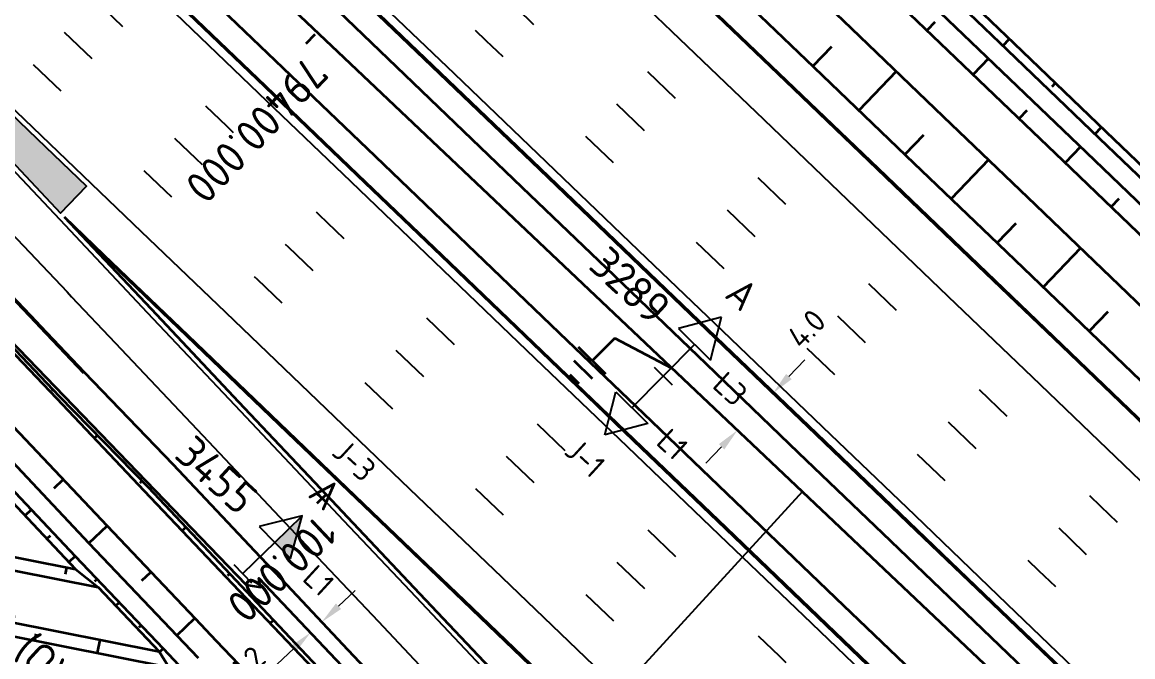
# Model space of a CAD drawing. Header units: metres. Extents: x 134219 to 139080, y 438661 to 444352.
# Drawn here: x 138422.2 to 138509.3, y 439284 to 439333.7 of the extents above; entities that cross this region are included whole.
import ezdxf
from ezdxf.enums import TextEntityAlignment as Align

# ---------------------------------------------------------------- set-up
doc = ezdxf.new("R2010")
doc.units = ezdxf.units.M
doc.linetypes.add('13strp', pattern=[4, 1, -3])
doc.linetypes.add('39strp', pattern=[12, 3, -9])
doc.layers.get('DEFPOINTS').update_dxf_attribs({"color": 193})
for name, color, linetype, lineweight in [('N-WE-KL-ET-T18', 1, 'Continuous', 18), ('N-WE-KL-ET-T25', 7, 'Continuous', 25), ('N-WE-KL-ET_LS_OV_ARMATUUR-S', 7, 'Continuous', 25), ('N-WE-KL-ET_LS_OV_ARMATUUR-T18', 1, 'Continuous', 25), ('N-WE-KL-ET_LS_OV_KABEL-G', 10, 'KL-LS-OV-N', 35), ('N-WE-KL-ET_LS_OV_KABEL-M', 7, 'Continuous', 18), ('N-WE-KL-ET_LS_OV_KABEL-T25', 7, 'Continuous', 25), ('N-WE-KL-ET_LS_OV_KABEL_AARDING-G', 90, 'Continuous', 35), ('Utd-geleiderail-nw', 8, 'glm a2ee v014$0$f2m40080', 35), ('Utd-ondergr-nw', 8, '13strp', 35)]:
    doc.layers.add(name, color=color, linetype=linetype, lineweight=lineweight)
doc.layers.add('N-WE-KL-ET_LS_OV_ARMATUUR-T25', color=2, linetype='Continuous')
doc.layers.add('Utd-weg-nw', color=8, linetype='Continuous')
doc.styles.add('alm a2ee v011$0$rtw_iso', font='NLCS-ISO.ttf')
doc.styles.add('ISO18', font='NLCS-ISO.ttf')
doc.styles.add('ISO25', font='NLCS-ISO.ttf')
doc.styles.add('NLCS-ISO', font='NLCS-ISO.ttf')
doc.styles.add('NLCS_18', font='NLCS-ISO.ttf', dxfattribs={"height": 1.8})
doc.styles.add('NLCS_25', font='NLCS-ISO.ttf', dxfattribs={"height": 2.5})
doc.linetypes.add('glm a2ee v014$0$f2m40080', pattern='A,2,-1,[160,RTW.shx,S=0.5,R=0,X=0,Y=0],-1', length=4)
doc.linetypes.add('KL-LS-OV-N', pattern='A,4,-1,[103,NLCS.SHX,S=0.75,R=0,X=0,Y=0],-1,4,-1.5,["0V",Standard,S=1,R=0,X=0,Y=-0.5],-3', length=14.5)
doc.dimstyles.new('NLCS_t18_pijl_Dimension_l3_h1', dxfattribs={"dimtxt": 1.8, "dimasz": 1.8, "dimexe": 2, "dimexo": 2, "dimgap": 0.7, "dimtad": 1, "dimdec": 1, "dimzin": 0, "dimdsep": 46, "dimtxsty": 'NLCS_18', "dimcen": 2.5, "dimdle": 2, "dimclrd": 256, "dimclre": 256, "dimclrt": 256, "dimadec": 1, "dimazin": 0, "dimtfac": 1, "dimtdec": 1, "dimtofl": 0, "dimtmove": 1, "dimatfit": 0, "dimfxl": 0, "dimtolj": 1, "dimtzin": 0, "dimlwd": 18, "dimlwe": 18, "dimarcsym": 0})

# ---------------------------------------------------------------- blocks, each defined once
blk = doc.blocks.new('SKL-ET_OV_ARMATUUR_HD_NATRIUM_1x150W-SO (3)')
for points in [[(3.493, -1.757), (6.493, 0), (3.493, 1.757)], [(3.493, 1.757), (3.493, -1.757)], [(0, 1), (0, -1)], [(3.493, 0), (0, 0)], [(3.493, 0), (6.493, 0)]]:
    blk.add_lwpolyline(points)
blk.add_solid([(3.493, 0), (3.493, -1.757), (6.493, 0)])
at = {"layer": 'N-WE-KL-ET-T18', "linetype": 'ByBlock', "style": 'NLCS-ISO'}
blk.add_attdef('GROEPSNUMMER', text='', height=1.8, dxfattribs=at).set_placement((-2, -4), align=Align.RIGHT)
blk.add_attdef('FASE-AANSLUITING', (10, -4), '', height=1.8, dxfattribs=at)
at = {"layer": 'N-WE-KL-ET-T18', "linetype": 'ByBlock', "style": 'NLCS-ISO', "flags": 1}
for tag, p in [('TYPE_ARMATUUR', (7.765, -13.456)), ('TYPE_FABRIKAAT', (7.765, -17.24)), ('VERMOGEN_LAMP', (7.765, -21.025)), ('SPIEGELSTAND', (7.765, -24.809)), ('HOOGTE_LICHTMAST', (7.765, -28.594)), ('UITLEGGERHOEK', (7.765, -32.378)), ('TYPE_LICHTMAST', (7.765, -36.163)), ('BOTSVRIENDELIJK', (7.765, -39.947)), ('POSITIE_LICHTMAST', (7.765, -43.732)), ('KABELAANSLUITING', (7.765, -47.516)), ('VOEDINGSPUNT', (7.765, -51.301))]:
    blk.add_attdef(tag, p, '', height=1.8, dxfattribs=at)
at = {"layer": 'N-WE-KL-ET-T25', "linetype": 'ByBlock', "style": 'NLCS-ISO'}
blk.add_attdef('MASTNUMMER', text='', height=2.5, dxfattribs=at).set_placement((4, 4.31), align=Align.MIDDLE)
at = {"layer": 'N-WE-KL-ET-T25', "linetype": 'ByBlock', "style": 'NLCS-ISO', "flags": 1}
blk.add_attdef('TYPE_SYMBOOL', (7.765, -10.056), '', height=2.5, dxfattribs=at)
blk = doc.blocks.new('SKL-ET_OV_ARMATUUR_HD_NATRIUM_2x250W-SO (3)')
for p, q in [((-6.493, 0), (-3.493, 1.757)), ((6.493, 0), (3.493, 1.757)), ((-3.493, -1.757), (-6.493, 0)), ((3.493, -1.757), (6.493, 0))]:
    blk.add_line(p, q)
for points in [[(-3.493, 1.757), (-3.493, -1.757)], [(3.493, 1.757), (3.493, -1.757)], [(0, 1), (0, -1)], [(-3.493, 0), (0, 0)], [(3.493, 0), (0, 0)]]:
    blk.add_lwpolyline(points)
at = {"layer": 'N-WE-KL-ET_LS_OV_ARMATUUR-T18', "style": 'ISO18', "flags": 1}
for tag, p in [('TYPE_ARMATUUR', (3.075, -6.821)), ('VERMOGEN_LAMP', (3.075, -10.606)), ('SPIEGELSTAND', (3.075, -14.39)), ('HOOGTE_LICHTMAST', (3.075, -18.175)), ('UITLEGGERHOEK', (3.075, -21.959)), ('TYPE_LICHTMAST', (3.075, -25.744)), ('BOTSVRIENDELIJK', (3.075, -29.528)), ('POSITIE_LICHTMAST', (3.075, -33.313)), ('KABELAANSLUITNG', (3.075, -37.097)), ('VOEDINGSPUNT', (3.075, -48.451))]:
    blk.add_attdef(tag, p, '', height=1.8, dxfattribs=at)
at = {"layer": 'N-WE-KL-ET_LS_OV_ARMATUUR-T18', "style": 'ISO18'}
for tag, p in [('FASE-AANSLUITING_1', (3.075, -40.882)), ('FASE-AANSLUITING_2', (3.075, -44.666)), ('GROEPSNUMMER', (3.075, -52.235))]:
    blk.add_attdef(tag, p, '', height=1.8, dxfattribs=at)
at = {"layer": 'N-WE-KL-ET_LS_OV_ARMATUUR-T25', "style": 'ISO25'}
for tag, p, height in [('MASTNUMMER', (3.075, 7.391), 2.5), ('TYPE_SYMBOOL', (3.075, 3.606), 2.25)]:
    blk.add_attdef(tag, p, '', height=height, dxfattribs=at)
blk = doc.blocks.new('SKL-ET_AARDING_AARDELECTRODE-SO')
for points in [[(2.5, 1.5), (2.5, -1.5)], [(3.5, 1), (3.5, -1)], [(0, 0), (2.5, 0)], [(4.5, -0.5), (4.5, 0.5)]]:
    blk.add_lwpolyline(points)
at = {"layer": 'N-WE-KL-ET_LS_OV_ARMATUUR-T18', "style": 'ISO18', "flags": 1}
for tag, p in [('OMSCHRIJVING_LEGENDA', (0, -8.635)), ('LOCATIE', (0, -12.42)), ('MASTNUMMER', (0, -16.204)), ('VOEDINGSPUNT', (0, -19.989)), ('GROEPSNUMMER', (0, -23.773)), ('OVERIGE_OPMERKING(EN)_1', (0, -27.558)), ('OVERIGE_OPMERKING(EN)_2', (0, -31.343))]:
    blk.add_attdef(tag, p, '', height=1.8, dxfattribs=at)
at = {"layer": 'N-WE-KL-ET_LS_OV_ARMATUUR-T25', "style": 'ISO25'}
blk.add_attdef('TYPE_SYMBOOL', (0, 4.405), '', height=2.25, dxfattribs=at)
blk = doc.blocks.new('*D279')
at = {"layer": 'DEFPOINTS', "color": 0, "transparency": 16777216}
for p in [(138481.076, 439304.618), (138478.294, 439301.716), (138478.294, 439301.716)]:
    blk.add_point(p, dxfattribs=at)
at = {"layer": 'N-WE-KL-ET_LS_OV_KABEL-M', "linetype": 'Continuous', "lineweight": 18, "transparency": 16777216}
for p, q in [((138482.321, 439305.918), (138483.567, 439307.217)), ((138477.048, 439300.417), (138475.802, 439299.118))]:
    blk.add_line(p, q, dxfattribs=at)
at = {"layer": 'N-WE-KL-ET_LS_OV_KABEL-M', "lineweight": 18, "transparency": 16777216}
for p, q in [((138481.076, 439304.618), (138479.632, 439306.002)), ((138478.294, 439301.716), (138476.85, 439303.101))]:
    blk.add_line(p, q, dxfattribs=at)
at = {"layer": 'N-WE-KL-ET_LS_OV_KABEL-M', "transparency": 16777216}
for points in [[(138482.105, 439306.125), (138482.538, 439305.71), (138481.076, 439304.618)], [(138476.831, 439300.625), (138477.264, 439300.21), (138478.294, 439301.716)]]:
    blk.add_solid(points, dxfattribs=at)
at = {"layer": 'N-WE-KL-ET_LS_OV_KABEL-M', "transparency": 16777216, "insert": (138483.693, 439309.66), "char_height": 1.8, "attachment_point": 5, "rotation": 46.20578, "style": 'NLCS_18'}
blk.add_mtext('\\A1;4.0', dxfattribs=at)
blk = doc.blocks.new('*D351')
at = {"layer": 'DEFPOINTS', "color": 0, "transparency": 16777216}
for p in [(138445.717, 439286.685), (138444.835, 439285.852), (138444.835, 439285.852)]:
    blk.add_point(p, dxfattribs=at)
at = {"layer": 'N-WE-KL-ET_LS_OV_KABEL-M', "linetype": 'Continuous', "lineweight": 18, "transparency": 16777216}
for p, q in [((138447.026, 439287.92), (138448.335, 439289.156)), ((138443.526, 439284.617), (138442.217, 439283.381))]:
    blk.add_line(p, q, dxfattribs=at)
at = {"layer": 'N-WE-KL-ET_LS_OV_KABEL-M', "lineweight": 18, "transparency": 16777216}
for p, q in [((138445.717, 439286.685), (138444.345, 439288.139)), ((138444.835, 439285.852), (138443.462, 439287.307))]:
    blk.add_line(p, q, dxfattribs=at)
at = {"layer": 'N-WE-KL-ET_LS_OV_KABEL-M', "transparency": 16777216}
for points in [[(138446.821, 439288.138), (138447.232, 439287.702), (138445.717, 439286.685)], [(138443.32, 439284.835), (138443.732, 439284.398), (138444.835, 439285.852)]]:
    blk.add_solid(points, dxfattribs=at)
at = {"layer": 'N-WE-KL-ET_LS_OV_KABEL-M', "transparency": 16777216, "insert": (138439.93, 439283.423), "char_height": 1.8, "attachment_point": 5, "rotation": 43.34378, "style": 'NLCS_18'}
blk.add_mtext('\\A1;1.2', dxfattribs=at)

msp = doc.modelspace()

# ---------------------------------------------------------------- hatches: boundary and pattern name
at = {"layer": 'Utd-weg-nw', "linetype": 'Continuous'}
msp.add_hatch(color=256, dxfattribs=at).paths.add_polyline_path([(138384.975, 439361.389), (138391.151, 439354.844), (138398.015, 439347.572), (138404.879, 439340.299), (138411.743, 439333.027), (138418.606, 439325.754), (138425.254, 439318.711), (138427.281, 439320.826), (138423.445, 439324.504), (138416.227, 439331.425), (138409.009, 439338.346), (138401.79, 439345.266), (138394.572, 439352.187), (138387.354, 439359.108)])

# ---------------------------------------------------------------- linework, layer by layer
at = {"layer": 'N-WE-KL-ET_LS_OV_KABEL-G', "flags": 128}
for points, elevation in [([(138088.637, 439676.432), (138088.638, 439676.428), (138097.501, 439666.648), (138107.234, 439656.382), (138139.914, 439624.963), (138141.781, 439623.503), (138425.823, 439351.408), (138520.256, 439261.976), (138566.891, 439216.723), (138613.924, 439171.915), (138660.908, 439126.836), (138707.708, 439081.89), (138754.751, 439037.019), (138768.949, 439023.344), (138801.31, 438992.453), (138850.33, 438944.621), (138896.901, 438900.489), (138941.915, 438857.339)], 1.168), ([(138227.738, 439499.807), (138230.49, 439499.404), (138259.663, 439468.947), (138289.321, 439439.98), (138334.08, 439397.127), (138340.042, 439391.026), (138352.325, 439379.57), (138379.468, 439353.087), (138382.025, 439349.472), (138439.799, 439289.607), (138440.92, 439289.422), (138440.787, 439290.132), (138470.002, 439259.243), (138483.072, 439244.661), (138494.423, 439230.851), (138501.761, 439218.632), (138506.129, 439208.239), (138508.63, 439196.698), (138508.95, 439192.307), (138509.05, 439189.633), (138508.206, 439182.871), (138507.242, 439177.568), (138505.838, 439172.364), (138503.729, 439166.662), (138500.929, 439161.355), (138497.211, 439155.967), (138493.508, 439151.753), (138489.808, 439148.144), (138486.291, 439145.276), (138482.593, 439142.893), (138475.838, 439139.411), (138470.436, 439137.427), (138467.736, 439136.51)], 1.119), ([(138468.67, 439308.926), (138473.099, 439306.6)], 1.894)]:
    msp.add_lwpolyline(points, dxfattribs=dict(at, elevation=elevation))
at = {"layer": 'N-WE-KL-ET_LS_OV_KABEL-T25'}
msp.add_line((138483.376, 439296.903), (138442.391, 439252.178), dxfattribs=at)
at = {"layer": 'Utd-geleiderail-nw', "linetype": 'Continuous', "flags": 128}
for points in [[(138398.65, 439383.051), (138419.938, 439360.492), (138432.525, 439348.424), (138439.743, 439341.503), (138446.962, 439334.583), (138454.18, 439327.662), (138461.398, 439320.741), (138468.617, 439313.821), (138475.835, 439306.9), (138483.053, 439299.979), (138490.272, 439293.059), (138497.49, 439286.138), (138504.708, 439279.217)], [(138392.218, 439376.333), (138415.694, 439355.972), (138428.234, 439343.949), (138435.453, 439337.028), (138442.671, 439330.107), (138449.889, 439323.187), (138457.107, 439316.266), (138464.326, 439309.345), (138471.544, 439302.425), (138478.762, 439295.504), (138485.981, 439288.583), (138493.199, 439281.662)]]:
    msp.add_lwpolyline(points, dxfattribs=at)
at = {"layer": 'Utd-ondergr-nw', "color": 7, "linetype": 'Continuous'}
for p, q in [((138445.162, 439332.706), (138444.47, 439331.984)), ((138446.061, 439296.664), (138445.334, 439295.978)), ((138446.061, 439296.664), (138445.334, 439295.978))]:
    msp.add_line(p, q, dxfattribs=at)
at = {"layer": 'Utd-ondergr-nw', "linetype": 'Continuous', "flags": 128}
for points in [[(138411.277, 439405.994), (138415.016, 439402.409), (138419.419, 439398.187), (138422.234, 439395.488), (138429.452, 439388.567), (138436.671, 439381.647), (138443.889, 439374.726), (138451.107, 439367.805), (138458.326, 439360.885), (138465.544, 439353.964), (138472.762, 439347.043), (138479.98, 439340.122), (138487.199, 439333.202), (138494.417, 439326.281), (138501.635, 439319.36), (138508.854, 439312.44), (138516.072, 439305.519), (138523.29, 439298.598), (138530.509, 439291.678), (138537.727, 439284.757), (138544.945, 439277.836)], [(138408.35, 439402.939), (138412.088, 439399.355), (138419.307, 439392.435), (138426.525, 439385.514), (138433.743, 439378.593), (138440.961, 439371.673), (138448.18, 439364.752), (138455.398, 439357.831), (138462.616, 439350.911), (138469.835, 439343.99), (138477.053, 439337.069), (138484.271, 439330.148), (138491.49, 439323.228), (138498.708, 439316.307), (138505.926, 439309.386), (138513.144, 439302.466), (138520.363, 439295.545), (138527.581, 439288.624), (138534.799, 439281.703)], [(138406.745, 439401.264), (138410.483, 439397.681), (138417.701, 439390.76), (138424.919, 439383.839), (138432.138, 439376.919), (138439.356, 439369.998), (138446.574, 439363.077), (138453.792, 439356.157), (138461.011, 439349.236), (138468.229, 439342.315), (138475.447, 439335.394), (138482.666, 439328.474), (138489.884, 439321.553), (138497.102, 439314.632), (138504.321, 439307.712), (138511.539, 439300.791), (138518.757, 439293.87), (138525.975, 439286.95), (138533.194, 439280.029)], [(138406.794, 439401.315), (138410.531, 439397.731), (138417.749, 439390.811), (138424.968, 439383.89), (138432.186, 439376.969), (138439.404, 439370.049), (138446.623, 439363.128), (138453.841, 439356.207), (138461.059, 439349.286), (138468.277, 439342.366), (138475.496, 439335.445), (138482.714, 439328.524), (138489.932, 439321.604), (138497.151, 439314.683), (138504.369, 439307.762), (138511.587, 439300.841), (138518.806, 439293.921), (138526.024, 439287), (138533.242, 439280.079)], [(138434.409, 439394.877), (138434.979, 439394.331), (138442.197, 439387.411), (138449.415, 439380.49), (138456.634, 439373.569), (138463.852, 439366.648), (138471.07, 439359.728), (138478.288, 439352.807), (138485.507, 439345.886), (138492.725, 439338.966), (138499.943, 439332.045), (138507.162, 439325.124), (138514.38, 439318.204), (138521.598, 439311.283), (138528.817, 439304.362), (138536.035, 439297.441), (138543.253, 439290.521), (138550.471, 439283.6), (138557.69, 439276.679), (138559.166, 439275.264)], [(138434.116, 439394.119), (138434.46, 439393.79), (138441.678, 439386.869), (138448.896, 439379.949), (138456.114, 439373.028), (138463.333, 439366.107), (138470.551, 439359.186), (138477.769, 439352.266), (138484.988, 439345.345), (138492.206, 439338.424), (138499.424, 439331.504), (138506.643, 439324.583), (138513.861, 439317.662), (138521.079, 439310.742), (138528.297, 439303.821), (138535.516, 439296.9), (138542.734, 439289.979), (138549.952, 439283.059), (138557.171, 439276.138), (138558.584, 439274.783)], [(138430.339, 439393.259), (138432.221, 439391.455), (138439.439, 439384.534), (138446.657, 439377.613), (138453.875, 439370.693), (138461.094, 439363.772), (138468.312, 439356.851), (138475.53, 439349.93), (138482.749, 439343.01), (138489.967, 439336.089), (138497.185, 439329.168), (138504.404, 439322.248), (138511.622, 439315.327), (138518.84, 439308.406), (138526.058, 439301.486), (138533.277, 439294.565), (138540.495, 439287.644), (138547.713, 439280.723), (138554.932, 439273.803), (138562.15, 439266.882), (138569.368, 439259.961), (138572.113, 439257.33)], [(138432.989, 439393.122), (138433.421, 439392.707), (138440.64, 439385.787), (138447.858, 439378.866), (138455.076, 439371.945), (138462.295, 439365.024), (138469.513, 439358.104), (138476.731, 439351.183), (138483.95, 439344.262), (138491.168, 439337.342), (138498.386, 439330.421), (138505.604, 439323.5), (138512.823, 439316.579), (138520.041, 439309.659), (138527.259, 439302.738), (138534.478, 439295.817), (138541.696, 439288.897), (138548.914, 439281.976), (138556.133, 439275.055), (138562.037, 439269.394)], [(138394.071, 439388.036), (138397.804, 439384.457), (138405.022, 439377.536), (138412.241, 439370.615), (138419.459, 439363.695), (138426.677, 439356.774), (138433.895, 439349.853), (138441.114, 439342.933), (138448.332, 439336.012), (138455.55, 439329.091), (138462.769, 439322.171), (138469.987, 439315.25), (138477.205, 439308.329), (138484.424, 439301.408), (138491.642, 439294.488), (138498.86, 439287.567), (138506.078, 439280.646)], [(138394.119, 439388.087), (138397.852, 439384.507), (138405.071, 439377.587), (138412.289, 439370.666), (138419.507, 439363.745), (138426.726, 439356.825), (138433.944, 439349.904), (138441.162, 439342.983), (138448.38, 439336.062), (138455.599, 439329.142), (138462.817, 439322.221), (138470.035, 439315.3), (138477.254, 439308.38), (138484.472, 439301.459), (138491.69, 439294.538), (138498.909, 439287.618), (138506.127, 439280.697)], [(138387.614, 439380.054), (138390.724, 439377.073), (138397.942, 439370.152), (138405.161, 439363.231), (138412.379, 439356.31), (138419.597, 439349.39), (138426.816, 439342.469), (138434.034, 439335.548), (138441.252, 439328.628), (138448.47, 439321.707), (138455.689, 439314.786), (138462.907, 439307.866), (138470.125, 439300.945), (138477.344, 439294.024), (138484.562, 439287.103), (138491.78, 439280.183)], [(138387.663, 439380.105), (138390.772, 439377.123), (138397.991, 439370.202), (138405.209, 439363.282), (138412.427, 439356.361), (138419.646, 439349.44), (138426.864, 439342.52), (138434.082, 439335.599), (138441.301, 439328.678), (138448.519, 439321.757), (138455.737, 439314.837), (138462.955, 439307.916), (138470.174, 439300.995), (138477.392, 439294.075), (138484.61, 439287.154), (138491.829, 439280.233)], [(138371.314, 439363.623), (138371.38, 439363.557), (138371.536, 439363.4), (138374.565, 439360.353), (138381.591, 439353.252), (138388.594, 439346.129), (138395.576, 439338.984), (138402.535, 439331.818), (138409.472, 439324.63), (138416.386, 439317.42), (138423.277, 439310.189), (138423.633, 439309.814), (138427.054, 439306.212)], [(138371.365, 439363.671), (138371.43, 439363.606), (138371.586, 439363.45), (138374.615, 439360.402), (138381.641, 439353.301), (138388.644, 439346.178), (138395.626, 439339.033), (138402.585, 439331.867), (138409.522, 439324.678), (138416.436, 439317.468), (138423.328, 439310.237), (138423.683, 439309.863), (138427.105, 439306.26), (138434.034, 439299.064), (138440.898, 439291.791), (138442.555, 439290.035), (138447.762, 439284.519), (138454.625, 439277.246)], [(138369.386, 439361.803), (138369.502, 439361.687), (138369.658, 439361.531), (138372.684, 439358.486), (138375.941, 439355.2), (138379.704, 439351.391), (138386.702, 439344.274), (138393.678, 439337.135), (138400.631, 439329.975), (138407.562, 439322.793), (138414.47, 439315.589), (138421.356, 439308.363), (138421.711, 439307.99), (138425.133, 439304.387), (138432.107, 439297.245), (138438.971, 439289.972), (138440.628, 439288.216), (138445.834, 439282.7)], [(138380.843, 439343.872), (138387.23, 439337.393), (138394.232, 439330.25), (138401.212, 439323.088), (138408.172, 439315.906), (138415.11, 439308.704), (138422.03, 439301.485), (138428.892, 439294.21), (138435.788, 439286.969), (138437.453, 439285.22), (138442.68, 439279.722)], [(138380.828, 439341.113), (138385.812, 439336.054), (138392.814, 439328.912), (138399.794, 439321.75), (138406.754, 439314.568), (138413.692, 439307.366), (138420.612, 439300.146), (138427.474, 439292.872), (138434.37, 439285.63), (138436.035, 439283.882)], [(138379.763, 439340.058), (138384.721, 439335.025), (138391.723, 439327.883), (138398.703, 439320.72), (138405.663, 439313.538), (138412.602, 439306.337), (138419.521, 439299.117), (138426.383, 439291.842), (138433.279, 439284.601), (138434.944, 439282.852)], [(138493.744, 439333.669), (138493.144, 439333.043)], [(138499.081, 439331.833), (138499.6, 439332.374)], [(138485.659, 439331.748), (138484.195, 439330.222)], [(138497.954, 439330.835), (138496.753, 439329.583)], [(138490.732, 439329.815), (138487.804, 439326.761)], [(138502.949, 439328.643), (138503.209, 439328.914)], [(138500.963, 439326.749), (138500.362, 439326.122)], [(138506.299, 439324.912), (138506.818, 439325.454)], [(138492.877, 439324.828), (138491.413, 439323.301)], [(138505.172, 439323.915), (138503.971, 439322.662)], [(138497.95, 439322.894), (138495.022, 439319.84)], [(138508.181, 439319.828), (138507.58, 439319.202)], [(138425.528, 439318.42), (138428.622, 439315.454), (138435.84, 439308.534), (138443.058, 439301.613), (138450.277, 439294.692), (138457.495, 439287.771), (138464.713, 439280.851)], [(138425.528, 439318.42), (138432.334, 439311.209), (138439.198, 439303.937), (138446.061, 439296.664), (138447.719, 439294.908), (138452.925, 439289.392), (138459.789, 439282.119)], [(138426.491, 439317.401), (138428.573, 439315.404), (138435.792, 439308.483), (138443.01, 439301.562), (138450.228, 439294.642), (138457.447, 439287.721), (138464.665, 439280.8)], [(138500.095, 439317.907), (138498.632, 439316.38)], [(138505.168, 439315.973), (138502.241, 439312.92)], [(138418.019, 439311.45), (138424.939, 439304.23), (138431.801, 439296.956), (138438.697, 439289.714), (138440.362, 439287.966), (138445.589, 439282.468)], [(138507.314, 439310.986), (138505.85, 439309.459)], [(138351.449, 439305.706), (138426.418, 439290.825)], [(138351.961, 439304.535), (138428.182, 439289.405)], [(138424.555, 439304.812), (138424.646, 439304.899)], [(138349.858, 439300.874), (138432.976, 439284.375)], [(138427.899, 439301.092), (138428.134, 439301.314)], [(138348.297, 439300.113), (138433.723, 439283.156)], [(138415.613, 439300.387), (138419.318, 439298.351), (138426.418, 439290.825), (138428.182, 439289.405), (138432.976, 439284.375), (138433.723, 439283.156), (138440.889, 439275.616), (138440.243, 439274.445)], [(138424.749, 439297.182), (138425.458, 439297.851)], [(138431.478, 439297.596), (138431.627, 439297.736)], [(138422.952, 439295.48), (138422.462, 439295.018)], [(138427.471, 439292.876), (138428.886, 439294.217)], [(138434.776, 439293.832), (138435.067, 439294.109)], [(138424.423, 439293.43), (138424.178, 439293.199)], [(138426.383, 439291.842), (138425.893, 439291.381)], [(138425.627, 439290.447), (138425.73, 439290.961)], [(138431.625, 439289.927), (138432.331, 439290.599)], [(138438.361, 439290.342), (138438.498, 439290.473)], [(138427.945, 439289.878), (138428.107, 439290.032)], [(138429.558, 439287.961), (138429.831, 439288.222)], [(138434.367, 439285.634), (138435.779, 439286.979)], [(138441.671, 439286.589), (138441.93, 439286.836)], [(138431.419, 439286.281), (138431.555, 439286.411)], [(138423.32, 439285.756), (138423.218, 439285.242)], [(138428.327, 439285.298), (138428.122, 439284.268)], [(138433.001, 439284.335), (138433.279, 439284.601)]]:
    msp.add_lwpolyline(points, dxfattribs=at)
at = {"layer": 'Utd-weg-nw', "linetype": 'Continuous', "flags": 128}
for points in [[(138404.428, 439398.845), (138408.164, 439395.263), (138415.383, 439388.342), (138422.601, 439381.421), (138429.819, 439374.501), (138437.037, 439367.58), (138444.256, 439360.659), (138451.474, 439353.738), (138458.692, 439346.818), (138465.911, 439339.897), (138473.129, 439332.976), (138480.347, 439326.056), (138487.566, 439319.135), (138494.784, 439312.214), (138502.002, 439305.294), (138509.22, 439298.373), (138516.439, 439291.452), (138523.657, 439284.531), (138530.875, 439277.611)], [(138394.603, 439388.592), (138398.337, 439385.013), (138405.555, 439378.092), (138412.773, 439371.171), (138419.992, 439364.251), (138427.21, 439357.33), (138434.428, 439350.409), (138441.647, 439343.488), (138448.865, 439336.568), (138456.083, 439329.647), (138463.302, 439322.726), (138470.52, 439315.806), (138477.738, 439308.885), (138484.956, 439301.964), (138492.175, 439295.044), (138499.393, 439288.123), (138506.611, 439281.202)], [(138387.13, 439379.549), (138390.24, 439376.567), (138397.458, 439369.647), (138404.676, 439362.726), (138411.894, 439355.805), (138419.113, 439348.884), (138426.331, 439341.964), (138433.549, 439335.043), (138440.768, 439328.122), (138447.986, 439321.202), (138455.204, 439314.281), (138462.423, 439307.36), (138469.641, 439300.44), (138476.859, 439293.519), (138484.077, 439286.598), (138491.296, 439279.677)], [(138377.133, 439369.115), (138383.997, 439361.842), (138390.861, 439354.57), (138397.724, 439347.297), (138404.588, 439340.025), (138411.452, 439332.752), (138418.315, 439325.48), (138425.179, 439318.207), (138432.043, 439310.935), (138438.907, 439303.662), (138445.77, 439296.39), (138447.428, 439294.634), (138452.634, 439289.117), (138459.498, 439281.845)], [(138377.303, 439369.299), (138380.412, 439366.317), (138387.63, 439359.397), (138394.849, 439352.476), (138402.067, 439345.555), (138409.285, 439338.634), (138416.504, 439331.714), (138423.722, 439324.793), (138430.94, 439317.872), (138438.159, 439310.952), (138445.377, 439304.031), (138452.595, 439297.11), (138459.813, 439290.19), (138467.032, 439283.269)], [(138373.802, 439365.971), (138373.804, 439365.969), (138373.96, 439365.813), (138376.992, 439362.762), (138384.026, 439355.653), (138391.037, 439348.523), (138398.026, 439341.371), (138404.992, 439334.197), (138411.936, 439327.001), (138418.858, 439319.783), (138425.757, 439312.544), (138426.112, 439312.17), (138429.534, 439308.567), (138436.398, 439301.294), (138443.261, 439294.022), (138444.919, 439292.266), (138450.125, 439286.749), (138456.989, 439279.477)]]:
    msp.add_lwpolyline(points, dxfattribs=at)
at = {"layer": 'Utd-weg-nw', "linetype": '39strp', "flags": 128}
for points in [[(138401.937, 439396.246), (138405.673, 439392.664), (138412.891, 439385.743), (138420.109, 439378.823), (138427.328, 439371.902), (138434.546, 439364.981), (138441.764, 439358.061), (138448.983, 439351.14), (138456.201, 439344.219), (138463.419, 439337.298), (138470.637, 439330.378), (138477.856, 439323.457), (138485.074, 439316.536), (138492.292, 439309.616), (138499.511, 439302.695), (138506.729, 439295.774), (138513.947, 439288.854), (138521.166, 439281.933), (138528.384, 439275.012), (138535.602, 439268.091), (138542.82, 439261.171), (138550.039, 439254.25), (138557.257, 439247.329), (138564.475, 439240.409), (138571.694, 439233.488), (138578.912, 439226.567), (138586.13, 439219.646), (138593.349, 439212.726), (138600.567, 439205.805), (138607.785, 439198.884), (138615.003, 439191.964), (138622.222, 439185.043), (138629.44, 439178.122), (138636.658, 439171.202), (138643.877, 439164.281), (138651.095, 439157.36), (138658.313, 439150.439), (138665.532, 439143.519), (138672.75, 439136.598), (138679.968, 439129.677), (138687.186, 439122.757), (138694.405, 439115.836), (138701.623, 439108.915), (138708.569, 439102.255)], [(138399.515, 439393.719), (138403.251, 439390.138), (138410.469, 439383.217), (138417.687, 439376.296), (138424.905, 439369.376), (138432.124, 439362.455), (138439.342, 439355.534), (138446.56, 439348.613), (138453.779, 439341.693), (138460.997, 439334.772), (138468.215, 439327.851), (138475.434, 439320.931), (138482.652, 439314.01), (138489.87, 439307.089), (138497.088, 439300.169), (138504.307, 439293.248), (138511.525, 439286.327), (138518.743, 439279.406), (138525.962, 439272.486), (138533.18, 439265.565), (138540.398, 439258.644), (138547.617, 439251.724), (138554.835, 439244.803), (138562.053, 439237.882), (138569.271, 439230.962), (138576.49, 439224.041), (138583.708, 439217.12), (138590.926, 439210.199), (138598.145, 439203.279), (138605.363, 439196.358), (138612.581, 439189.437), (138619.8, 439182.517), (138627.018, 439175.596), (138634.236, 439168.675), (138641.454, 439161.754), (138648.673, 439154.834), (138655.891, 439147.913), (138663.109, 439140.992), (138670.328, 439134.072), (138677.546, 439127.151), (138684.764, 439120.23), (138691.983, 439113.31), (138699.201, 439106.389), (138706.147, 439099.729)], [(138397.094, 439391.192), (138400.828, 439387.611), (138408.047, 439380.691), (138415.265, 439373.77), (138422.483, 439366.849), (138429.701, 439359.928), (138436.92, 439353.008), (138444.138, 439346.087), (138451.356, 439339.166), (138458.575, 439332.246), (138465.793, 439325.325), (138473.011, 439318.404), (138480.23, 439311.484), (138487.448, 439304.563), (138494.666, 439297.642), (138501.884, 439290.721), (138509.103, 439283.801), (138516.321, 439276.88), (138523.539, 439269.959), (138530.758, 439263.039), (138537.976, 439256.118), (138545.194, 439249.197), (138552.413, 439242.277), (138559.631, 439235.356), (138566.849, 439228.435), (138574.067, 439221.514), (138581.286, 439214.594), (138588.504, 439207.673), (138595.722, 439200.752), (138602.941, 439193.832), (138610.159, 439186.911), (138617.377, 439179.99), (138624.596, 439173.069), (138631.814, 439166.149), (138639.032, 439159.228), (138646.25, 439152.307), (138653.469, 439145.387), (138660.687, 439138.466), (138667.905, 439131.545), (138675.124, 439124.625), (138682.342, 439117.704), (138689.56, 439110.783), (138696.779, 439103.862), (138703.725, 439097.203)], [(138384.638, 439376.95), (138387.748, 439373.969), (138394.966, 439367.048), (138402.185, 439360.127), (138409.403, 439353.207), (138416.621, 439346.286), (138423.84, 439339.365), (138431.058, 439332.444), (138438.276, 439325.524), (138445.495, 439318.603), (138452.713, 439311.682), (138459.931, 439304.762), (138467.149, 439297.841), (138474.368, 439290.92), (138481.586, 439284), (138488.804, 439277.079), (138496.023, 439270.158), (138503.241, 439263.237), (138510.459, 439256.317), (138517.678, 439249.396), (138524.896, 439242.475), (138532.114, 439235.555), (138539.332, 439228.634), (138546.551, 439221.713), (138553.769, 439214.793), (138560.987, 439207.872), (138568.206, 439200.951), (138575.424, 439194.03), (138582.642, 439187.11), (138589.861, 439180.189), (138597.079, 439173.268), (138604.297, 439166.348), (138611.515, 439159.427), (138618.734, 439152.506), (138625.952, 439145.585), (138633.17, 439138.665), (138640.389, 439131.744), (138647.607, 439124.823), (138654.825, 439117.903), (138662.044, 439110.982), (138669.262, 439104.061), (138676.48, 439097.141), (138683.698, 439090.22), (138690.917, 439083.299), (138698.135, 439076.378), (138705.353, 439069.458), (138712.572, 439062.537), (138719.79, 439055.616), (138722.287, 439053.222), (138727.008, 439048.696), (138734.227, 439041.775), (138741.445, 439034.854), (138748.663, 439027.934), (138755.881, 439021.013), (138763.1, 439014.092), (138770.318, 439007.171), (138777.536, 439000.251), (138784.755, 438993.33), (138791.973, 438986.409), (138799.097, 438979.579)], [(138382.216, 439374.424), (138385.326, 439371.442), (138392.544, 439364.522), (138399.762, 439357.601), (138406.981, 439350.68), (138414.199, 439343.759), (138421.417, 439336.839), (138428.636, 439329.918), (138435.854, 439322.997), (138443.072, 439316.077), (138450.291, 439309.156), (138457.509, 439302.235), (138464.727, 439295.315), (138471.945, 439288.394), (138479.164, 439281.473), (138486.382, 439274.552), (138493.6, 439267.632), (138500.819, 439260.711), (138508.037, 439253.79), (138515.255, 439246.87), (138522.474, 439239.949), (138529.692, 439233.028), (138536.91, 439226.108), (138544.129, 439219.187), (138551.347, 439212.266), (138558.565, 439205.345), (138565.783, 439198.425), (138573.002, 439191.504), (138580.22, 439184.583), (138587.438, 439177.663), (138594.657, 439170.742), (138601.875, 439163.821), (138609.093, 439156.9), (138616.312, 439149.98), (138623.53, 439143.059), (138630.748, 439136.138), (138637.966, 439129.218), (138645.185, 439122.297), (138652.403, 439115.376), (138659.621, 439108.456), (138666.84, 439101.535), (138674.058, 439094.614), (138681.276, 439087.693), (138688.495, 439080.773), (138695.713, 439073.852), (138702.931, 439066.931), (138710.149, 439060.011), (138717.368, 439053.09), (138719.865, 439050.696), (138724.586, 439046.169), (138731.804, 439039.249), (138739.023, 439032.328), (138746.241, 439025.407), (138753.459, 439018.486), (138760.678, 439011.566), (138767.896, 439004.645), (138775.114, 438997.724), (138782.332, 438990.804), (138789.551, 438983.883), (138796.675, 438977.052)], [(138379.794, 439371.897), (138382.904, 439368.916), (138390.122, 439361.995), (138397.34, 439355.074), (138404.559, 439348.154), (138411.777, 439341.233), (138418.995, 439334.312), (138426.213, 439327.392), (138433.432, 439320.471), (138440.65, 439313.55), (138447.868, 439306.63), (138455.087, 439299.709), (138462.305, 439292.788), (138469.523, 439285.867), (138476.742, 439278.947), (138483.96, 439272.026), (138491.178, 439265.105), (138498.396, 439258.185), (138505.615, 439251.264), (138512.833, 439244.343), (138520.051, 439237.423), (138527.27, 439230.502), (138534.488, 439223.581), (138541.706, 439216.66), (138548.925, 439209.74), (138556.143, 439202.819), (138563.361, 439195.898), (138570.579, 439188.978), (138577.798, 439182.057), (138585.016, 439175.136), (138592.234, 439168.215), (138599.453, 439161.295), (138606.671, 439154.374), (138613.889, 439147.453), (138621.108, 439140.533), (138628.326, 439133.612), (138635.544, 439126.691), (138642.762, 439119.771), (138649.981, 439112.85), (138657.199, 439105.929), (138664.417, 439099.008), (138671.636, 439092.088), (138678.854, 439085.167), (138686.072, 439078.246), (138693.291, 439071.326), (138700.509, 439064.405), (138707.727, 439057.484), (138714.945, 439050.564), (138717.443, 439048.169), (138722.164, 439043.643), (138729.382, 439036.722), (138736.6, 439029.801), (138743.819, 439022.881), (138751.037, 439015.96), (138758.255, 439009.039), (138765.474, 439002.119), (138772.692, 438995.198), (138779.91, 438988.277), (138787.128, 438981.356), (138794.253, 438974.526)]]:
    msp.add_lwpolyline(points, dxfattribs=at)
at = {"layer": 'Utd-weg-nw', "linetype": 'Continuous'}
msp.add_lwpolyline([(138384.975, 439361.389), (138391.151, 439354.844), (138398.015, 439347.572), (138404.879, 439340.299), (138411.743, 439333.027), (138418.606, 439325.754), (138425.254, 439318.711), (138427.281, 439320.826), (138423.445, 439324.504), (138416.227, 439331.425), (138409.009, 439338.346), (138401.79, 439345.266), (138394.572, 439352.187), (138387.354, 439359.108), (138384.975, 439361.389)], close=True, dxfattribs=at)

# ---------------------------------------------------------------- block references
at = {"layer": 'N-WE-KL-ET_LS_OV_ARMATUUR-S'}
ref = msp.add_blockref('SKL-ET_OV_ARMATUUR_HD_NATRIUM_2x250W-SO (3)', (138472.464, 439305.959, 1.894), dxfattribs=dict(at, rotation=45.25091242126414))
ref.add_attrib('MASTNUMMER', '3289', (138466.511, 439314.448, 1.894), dxfattribs={"layer": 'N-WE-KL-ET_LS_OV_ARMATUUR-T25', "height": 2.5, "rotation": 317.49797, "style": 'ISO25'})
ref.add_attrib('TYPE_SYMBOOL', 'A', (138477.189, 439312.204, 1.894), dxfattribs={"layer": 'N-WE-KL-ET_LS_OV_ARMATUUR-T25', "height": 2.25, "rotation": 317.49797, "style": 'ISO25'})
ref.add_attrib('FASE-AANSLUITING_1', 'L3', (138476.218, 439305.116, 1.894), dxfattribs={"layer": 'N-WE-KL-ET_LS_OV_ARMATUUR-T18', "height": 1.8, "rotation": 317.49797, "style": 'ISO18'})
ref.add_attrib('FASE-AANSLUITING_2', 'L1', (138471.809, 439300.659, 1.894), dxfattribs={"layer": 'N-WE-KL-ET_LS_OV_ARMATUUR-T18', "height": 1.8, "rotation": 317.49797, "style": 'ISO18'})
ref.add_attrib('GROEPSNUMMER', 'J-1', (138464.609, 439299.927, 1.894), dxfattribs={"layer": 'N-WE-KL-ET_LS_OV_ARMATUUR-T18', "height": 1.8, "rotation": 317.49797, "style": 'ISO18'})
ref = msp.add_blockref('SKL-ET_OV_ARMATUUR_HD_NATRIUM_1x150W-SO (3)', (138439.525, 439290.48, 1.378), dxfattribs=dict(at, rotation=44.13723675109701))
ref.add_attrib('MASTNUMMER', '3455', (138434.059, 439299.626, 1.378), dxfattribs={"layer": 'N-WE-KL-ET_LS_OV_ARMATUUR-T25', "height": 2.5, "rotation": 317.49797, "style": 'ISO25'})
ref.add_attrib('TYPE_SYMBOOL', 'A', (138444.525, 439296.583, 1.378), dxfattribs={"layer": 'N-WE-KL-ET_LS_OV_ARMATUUR-T25', "height": 2.25, "rotation": 317.49797, "style": 'ISO25'})
ref.add_attrib('FASE-AANSLUITING_1', 'L1', (138444.094, 439289.981, 1.378), dxfattribs={"layer": 'N-WE-KL-ET_LS_OV_ARMATUUR-T18', "height": 1.8, "rotation": 317.49797, "style": 'ISO18'})
ref.add_attrib('GROEPSNUMMER', 'J-3', (138446.398, 439299.852, 1.378), dxfattribs={"layer": 'N-WE-KL-ET_LS_OV_ARMATUUR-T18', "height": 1.8, "rotation": 317.49797, "style": 'ISO18'})
at = {"layer": 'N-WE-KL-ET_LS_OV_KABEL_AARDING-G', "rotation": 225.2509124216098}
msp.add_blockref('SKL-ET_AARDING_AARDELECTRODE-SO', (138468.67, 439308.926, 1.894), dxfattribs=at)

# ---------------------------------------------------------------- texts
at = {"layer": 'N-WE-KL-ET_LS_OV_KABEL-T25', "style": 'NLCS_25'}
msp.add_text('RWS VP I-2 VO-YMvKas 4x6mm² (OV)', height=2.5, rotation=317.49797, dxfattribs=at).set_placement((138385.267, 439318.976), align=Align.MIDDLE_LEFT)
at = {"layer": 'Utd-ondergr-nw', "color": 7, "style": 'alm a2ee v011$0$rtw_iso'}
for s, rotation, p in [('79400.000', 226.20555, (138444.576, 439331.191)), ('100.000', 223.34363, (138445.399, 439295.18))]:
    msp.add_text(s, height=2.5, rotation=rotation, dxfattribs=at).set_placement(p)

# ---------------------------------------------------------------- dimensions: what is measured, and where the dimension line sits
at = {"layer": 'N-WE-KL-ET_LS_OV_KABEL-M'}
for base, p1, p2, angle, picture, middle in [((138478.294, 439301.716), (138481.076, 439304.618), (138478.294, 439301.716), 226.20578, '*D279', (138484.848, 439308.553)), ((138444.835, 439285.852), (138445.717, 439286.685), (138444.835, 439285.852), 223.34378, '*D351', (138441.029, 439282.259))]:
    dim = msp.add_linear_dim(base=base, p1=p1, p2=p2, angle=angle, dimstyle='NLCS_t18_pijl_Dimension_l3_h1', dxfattribs=at)
    dim.commit()
    dim.dimension.update_dxf_attribs({"geometry": picture, "text_midpoint": middle, "dimtype": 161})

doc.saveas('drawing.dxf')
